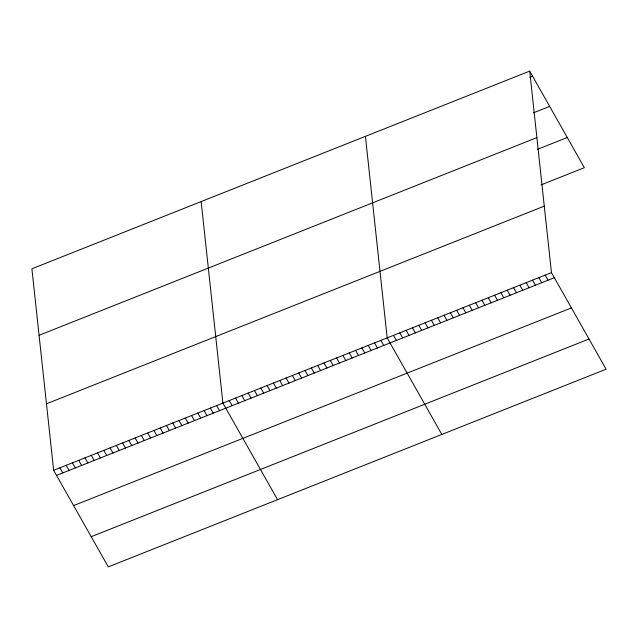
<?xml version="1.0" encoding="UTF-8"?>
<svg xmlns="http://www.w3.org/2000/svg" width="638" height="638" viewBox="0 0 638 638"><rect width="100%" height="100%" fill="white"/><g stroke="black" fill="none" stroke-linecap="round" stroke-linejoin="round"><path stroke-width="0.96" d="M529.707 71.113L31.9 268.789L53.648 470.302L108.293 566.887L606.1 369.211L551.455 272.625L529.707 71.113L584.352 167.698L541.024 184.9M529.875 77.278L532.586 76.201M533.416 112.846L549.669 106.394M39.078 335.293L536.885 137.609M537.483 149.332L567.27 137.505M46.47 403.806L544.278 206.122M53.648 470.302L551.455 272.625M56.527 475.39L554.334 277.713M73.609 505.583L571.417 307.907M91.21 536.694L589.018 339.009M545.139 275.13L548.018 280.218M538.815 277.642L541.694 282.73M532.499 280.146L535.378 285.234M526.183 282.658L529.062 287.746M519.866 285.17L522.745 290.258M513.542 287.674L516.421 292.762M507.226 290.186L510.105 295.274M500.91 292.698L503.789 297.786M494.594 295.203L497.473 300.291M488.269 297.715L491.148 302.803M481.953 300.219L484.832 305.307M475.637 302.731L478.516 307.819M469.321 305.243L472.2 310.331M462.997 307.747L465.876 312.835M456.68 310.259L459.559 315.347M450.364 312.764L453.243 317.852M444.048 315.276L446.919 320.364M437.724 317.788L440.603 322.876M431.408 320.292L434.287 325.38M425.091 322.804L427.97 327.892M418.767 325.308L421.646 330.396M412.451 327.82L415.33 332.908M406.135 330.332L409.014 335.421M399.819 332.837L402.698 337.925M393.494 335.349L396.373 340.437M441.823 434.438L387.178 337.861L365.43 136.349M380.862 340.365L383.741 345.453M374.546 342.877L377.425 347.965M368.222 345.381L371.101 350.469M361.906 347.893L364.784 352.981M355.589 350.406L358.468 355.494M349.273 352.91L352.152 357.998M342.949 355.422L345.828 360.51M336.633 357.926L339.512 363.014M330.317 360.438L333.195 365.526M324 362.95L326.879 368.038M317.676 365.454L320.555 370.542M311.36 367.966L314.239 373.055M305.044 370.471L307.923 375.559M298.728 372.983L301.599 378.071M292.403 375.495L295.282 380.583M286.087 377.999L288.966 383.087M279.771 380.511L282.65 385.599M273.447 383.023L276.326 388.111M267.131 385.527L270.01 390.615M260.814 388.04L263.693 393.128M254.498 390.544L257.377 395.632M248.174 393.056L251.053 398.144M241.858 395.568L244.737 400.656M235.542 398.072L238.421 403.16M229.225 400.584L232.104 405.672M277.546 499.674L222.901 403.088L201.153 201.584M216.633 405.585L219.512 410.673M210.365 408.073L213.244 413.161M204.096 410.561L206.975 415.649M197.828 413.049L200.707 418.137M191.559 415.537L194.438 420.625M185.291 418.026L188.17 423.114M179.023 420.514L181.902 425.602M172.754 423.01L175.633 428.098M166.486 425.498L169.365 430.586M160.218 427.986L163.097 433.074M153.949 430.475L156.828 435.563M147.681 432.963L150.56 438.051M141.413 435.451L144.292 440.539M135.144 437.939L138.023 443.027M128.876 440.435L131.755 445.523M122.608 442.924L125.487 448.012M116.339 445.412L119.218 450.5M110.071 447.9L112.95 452.988M103.803 450.388L106.682 455.476M97.534 452.876L100.413 457.964M91.266 455.365L94.145 460.453M84.998 457.861L87.877 462.949M78.729 460.349L81.608 465.437M72.453 462.837L75.332 467.925M66.185 465.325L69.063 470.413M59.916 467.814L62.795 472.902"/></g></svg>
